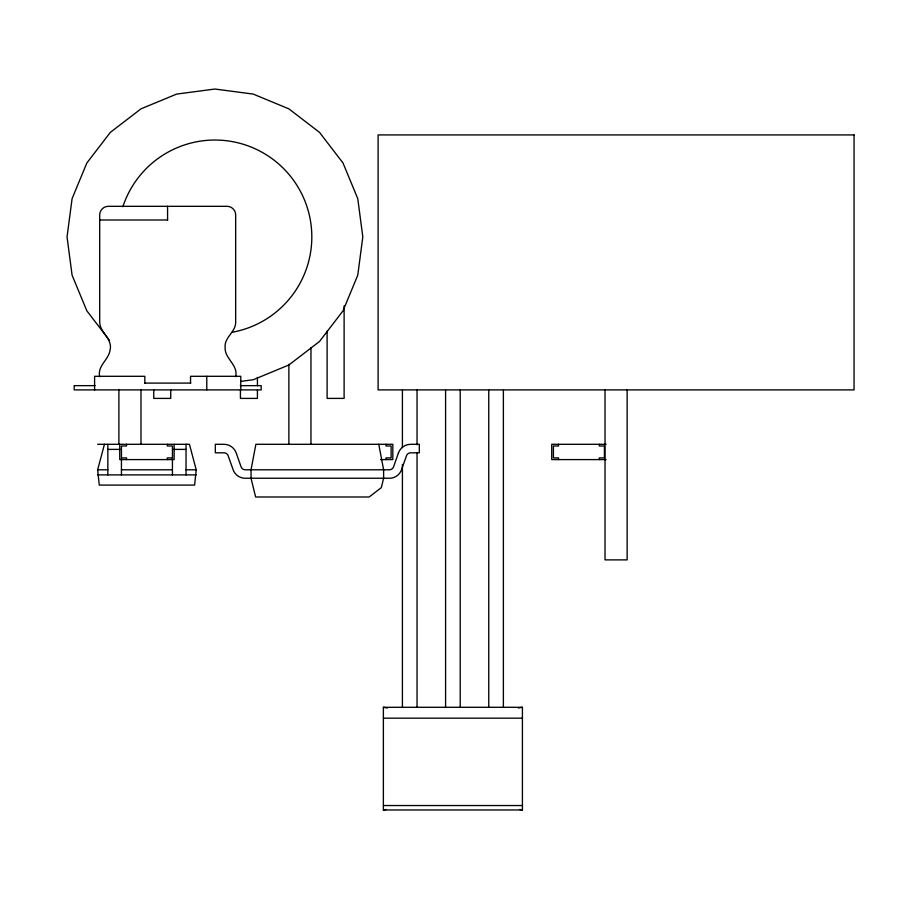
<?xml version="1.0" encoding="UTF-8"?>
<svg xmlns="http://www.w3.org/2000/svg" width="899" height="899" viewBox="0 0 899 899"><rect width="100%" height="100%" fill="white"/><g stroke="black" fill="none" stroke-linecap="round" stroke-linejoin="round"><path stroke-width="1.35" d="M97.643 444.297L189.431 444.297L196.229 469.795L194.6 485.089L99.272 485.089L97.643 469.795L104.441 444.297M518.397 708.007L522.42 707.288L522.42 809.965L383.379 809.965L383.379 707.288L522.42 707.288M383.379 809.965L386.064 809.482M240.898 381.378L253.203 379.76L288.871 364.994L319.493 341.485L343.002 310.863L357.768 275.195L362.814 236.92L357.768 198.645L343.002 162.977L319.493 132.355L288.871 108.846L253.203 94.08L214.928 89.035L176.653 94.08L140.986 108.846L110.363 132.355L86.855 162.977L72.089 198.645L67.043 236.92L72.089 275.195L86.855 310.863L109.521 340.395M99.699 219.997L167.686 219.997M144.627 383.098L190.745 383.098M95.058 385.649L74.201 385.649L74.201 389.896L261.171 389.896L261.171 385.649L240.314 385.649M606.117 444.297L551.728 444.297L551.728 459.591L606.117 459.591M107.846 449.399L120.084 449.399M173.799 449.399L186.037 449.399M380.592 459.591L392.829 459.591L392.829 444.297L255.878 444.297L251.035 469.795L251.035 478.29L255.619 496.99L369.141 496.99L381.322 487.64L383.615 478.29L383.615 469.795L378.771 444.297M97.643 469.795L107.846 469.795M121.444 469.795L172.439 469.795M186.037 469.795L196.229 469.795M97.643 474.897L196.229 474.897M383.379 718.177L522.42 718.177M383.379 805.538L522.42 805.538M383.379 707.288L387.402 708.007M519.734 809.482L522.42 809.965M627.131 389.896L627.131 559.886L605.027 559.886L605.027 389.896M599.318 444.297L599.318 445.994L604.42 445.994L604.42 457.894L599.318 457.894L599.318 459.591M558.526 444.297L558.526 445.994L553.424 445.994L553.424 457.894L558.526 457.894L558.526 459.591M503.384 390.02L503.384 707.288M488.764 390.02L488.764 707.288M460.209 390.02L460.209 707.288M445.589 390.02L445.589 707.288M417.035 390.02L417.035 444.769M417.035 453.197L417.035 707.288M402.415 390.02L402.415 447.578M402.415 464.423L402.415 707.288M386.031 444.297L386.031 445.994L391.132 445.994L391.132 457.894L386.031 457.894L386.031 459.591M344.115 305.772L344.115 398.403L327.112 398.403L327.112 331.034M310.964 347.52L310.964 443.926M288.871 364.286L288.871 443.926M257.429 377.344L257.429 385.783M257.429 389.975L257.429 398.403L240.426 398.403L240.426 389.975M240.775 389.896L240.775 376.299L190.543 376.299L190.543 383.098M235.673 376.726C238.437 364.792 224.514 358.813 225.121 347.407C224.166 337.103 236.066 331.978 235.673 321.909L235.673 214.827C235.707 210.276 231.728 206.298 227.177 206.321L108.195 206.321C103.643 206.298 99.665 210.276 99.699 214.827L99.699 321.909C99.643 332.54 112.768 338.518 110.094 349.891C108.869 359.915 97.114 365.635 99.699 376.726M206.781 376.299L206.781 389.896M186.037 444.297L186.037 474.897M174.136 444.297L174.136 459.591L119.736 459.591L119.736 444.297M172.439 458.321L172.439 474.897M170.731 389.975L170.731 398.403L153.74 398.403L153.74 389.975M167.562 206.321L167.562 219.997M167.338 444.297L167.338 445.994L172.439 445.994L172.439 457.894L167.338 457.894L167.338 459.591M144.829 383.098L144.829 376.299L94.597 376.299L94.597 389.896M140.986 389.436L140.986 443.926M126.534 444.297L126.534 445.994L121.444 445.994L121.444 457.894L126.534 457.894L126.534 459.591M121.444 458.321L121.444 474.897M118.893 389.436L118.893 443.926M107.846 444.297L107.846 474.897M122.86 206.759A96.89 96.89 0 0 1 229.537 141.143A96.89 96.89 0 0 1 311.807 235.56A96.89 96.89 0 0 1 232.212 332.259M398.437 452.927L393.593 466.772A4.517 4.517 0 0 1 389.334 469.795L245.315 469.795A4.517 4.517 0 0 1 241.056 466.772L236.212 452.927A12.991 12.991 0 0 0 223.975 444.297L215.333 444.297L215.333 452.793L224.424 452.826A4.473 4.473 0 0 1 228.009 455.355L233.526 470.818A13.024 13.024 0 0 0 243.977 478.234L390.672 478.234A13.024 13.024 0 0 0 401.123 470.818L406.64 455.355A4.473 4.473 0 0 1 410.214 452.826L419.316 452.793L419.316 444.297L410.674 444.297A12.991 12.991 0 0 0 398.437 452.927M854.05 134.929L378.108 134.929L378.108 389.896L854.05 389.896L854.05 134.929"/></g></svg>
